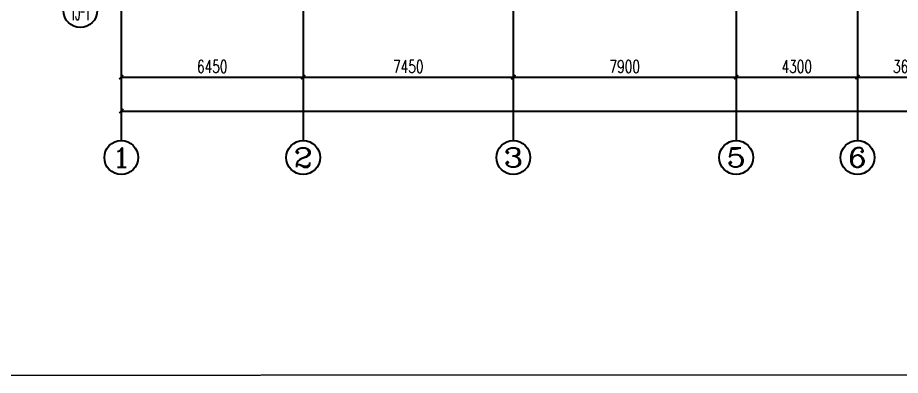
# Model space of a CAD drawing. Extents: x 290727 to 13733020, y 1731457 to 3643100.
# Drawn here: x 497639 to 528934, y 2125590 to 2138267 of the extents above; entities that cross this region are included whole.
import ezdxf
from ezdxf.enums import TextEntityAlignment as Align

# ---------------------------------------------------------------- set-up
doc = ezdxf.new("R2010")
doc.units = 0
doc.header["$LTSCALE"] = 10
doc.linetypes.add('ACAD_ISO05W100', pattern=[33, 24, -3, 0, -3, 0, -3])
doc.layers.get('0').update_dxf_attribs({"linetype": 'CONTINUOUS'})
for name, color, linetype in [('AXIS', 3, 'CONTINUOUS'), ('AXIS_TEXT', 7, 'CONTINUOUS'), ('作业图', 4, 'CONTINUOUS'), ('文字', 4, 'CONTINUOUS')]:
    doc.layers.add(name, color=color, linetype=linetype)
doc.layers.add('用地红线', color=1, linetype='CONTINUOUS', lineweight=13)
doc.layers.get('0').off()
doc.styles.add('_TCH_AXIS', font='COMPLEX', dxfattribs={"bigfont": 'GBCBIG'})
doc.styles.add('_TCH_DIM_T3', font='SIMPLEX', dxfattribs={"width": 0.705882, "bigfont": 'GBCBIG'})
doc.styles.add('COMPLEX', font='COMPLEX')
doc.dimstyles.new('_TCH_ARCH&&150', dxfattribs={"dimtxt": 446.25, "dimasz": 150, "dimexe": 375, "dimexo": 450, "dimgap": 150, "dimtad": 1, "dimdec": 0, "dimzin": 0, "dimdsep": 46, "dimtxsty": '_TCH_DIM_T3', "dimblk": 'ARCHTICK', "dimcen": 0.09, "dimclrt": 7, "dimazin": 2, "dimtfac": 1, "dimtdec": 0, "dimtix": 1, "dimtmove": 2, "dimatfit": 3, "dimfxl": 1, "dimtolj": 1, "dimtzin": 0, "dimarcsym": 0})

# ---------------------------------------------------------------- blocks, each defined once
blk = doc.blocks.new('_AXISO')
blk.add_circle((0, 0), 0.5)
at = {"layer": 'AXIS_TEXT', "style": 'COMPLEX', "width": 1.041667}
blk.add_attdef('A', text='', height=0.56, dxfattribs=at).set_placement((-0.25, -0.28), (0.25, -0.28), align=Align.FIT)
blk = doc.blocks.new('_ArchTick')
at = {"color": 0, "linetype": 'ByBlock', "const_width": 0.4}
blk.add_lwpolyline([(-0.5, -0.5), (0.5, 0.5)], dxfattribs=at)
blk = doc.blocks.new('*D99')
at = {"layer": 'AXIS', "color": 0, "linetype": 'Continuous', "lineweight": -2, "transparency": 16777216}
for p, q in [((16384, 11750), (16384, 8146)), ((235384, 11750), (235384, 8146)), ((16384, 8521), (235384, 8521))]:
    blk.add_line(p, q, dxfattribs=at)
at = {"layer": 'AXIS', "color": 0, "linetype": 'Continuous', "lineweight": -2, "transparency": 16777216, "xscale": 150, "yscale": 150, "zscale": 150, "rotation": 180}
blk.add_blockref('_ArchTick', (16384, 8521), dxfattribs=at)
at = {"layer": 'AXIS', "color": 0, "linetype": 'Continuous', "lineweight": -2, "transparency": 16777216, "xscale": 150, "yscale": 150, "zscale": 150}
blk.add_blockref('_ArchTick', (235384, 8521), dxfattribs=at)
at = {"layer": 'AXIS', "color": 7, "linetype": 'Continuous', "transparency": 16777216, "insert": (125884, 8895), "char_height": 446.2, "attachment_point": 5, "style": '_TCH_DIM_T3'}
blk.add_mtext('\\A1;219000', dxfattribs=at)
blk = doc.blocks.new('*D100')
at = {"layer": 'AXIS', "color": 0, "linetype": 'Continuous', "lineweight": -2, "transparency": 16777216}
for p, q in [((16384, 11750), (16384, 9346)), ((22834, 11750), (22834, 9346)), ((16384, 9721), (22834, 9721))]:
    blk.add_line(p, q, dxfattribs=at)
at = {"layer": 'AXIS', "color": 0, "linetype": 'Continuous', "lineweight": -2, "transparency": 16777216, "xscale": 150, "yscale": 150, "zscale": 150, "rotation": 180}
blk.add_blockref('_ArchTick', (16384, 9721), dxfattribs=at)
at = {"layer": 'AXIS', "color": 0, "linetype": 'Continuous', "lineweight": -2, "transparency": 16777216, "xscale": 150, "yscale": 150, "zscale": 150}
blk.add_blockref('_ArchTick', (22834, 9721), dxfattribs=at)
at = {"layer": 'AXIS', "color": 7, "linetype": 'Continuous', "transparency": 16777216, "insert": (19609, 10095), "char_height": 446.2, "attachment_point": 5, "style": '_TCH_DIM_T3'}
blk.add_mtext('\\A1;6450', dxfattribs=at)
blk = doc.blocks.new('*D101')
at = {"layer": 'AXIS', "color": 0, "linetype": 'Continuous', "lineweight": -2, "transparency": 16777216}
for p, q in [((22834, 11750), (22834, 9346)), ((30284, 11750), (30284, 9346)), ((22834, 9721), (30284, 9721))]:
    blk.add_line(p, q, dxfattribs=at)
at = {"layer": 'AXIS', "color": 0, "linetype": 'Continuous', "lineweight": -2, "transparency": 16777216, "xscale": 150, "yscale": 150, "zscale": 150, "rotation": 180}
blk.add_blockref('_ArchTick', (22834, 9721), dxfattribs=at)
at = {"layer": 'AXIS', "color": 0, "linetype": 'Continuous', "lineweight": -2, "transparency": 16777216, "xscale": 150, "yscale": 150, "zscale": 150}
blk.add_blockref('_ArchTick', (30284, 9721), dxfattribs=at)
at = {"layer": 'AXIS', "color": 7, "linetype": 'Continuous', "transparency": 16777216, "insert": (26559, 10095), "char_height": 446.2, "attachment_point": 5, "style": '_TCH_DIM_T3'}
blk.add_mtext('\\A1;7450', dxfattribs=at)
blk = doc.blocks.new('*D102')
at = {"layer": 'AXIS', "color": 0, "linetype": 'Continuous', "lineweight": -2, "transparency": 16777216}
for p, q in [((30284, 11750), (30284, 9346)), ((38184, 11750), (38184, 9346)), ((30284, 9721), (38184, 9721))]:
    blk.add_line(p, q, dxfattribs=at)
at = {"layer": 'AXIS', "color": 0, "linetype": 'Continuous', "lineweight": -2, "transparency": 16777216, "xscale": 150, "yscale": 150, "zscale": 150, "rotation": 180}
blk.add_blockref('_ArchTick', (30284, 9721), dxfattribs=at)
at = {"layer": 'AXIS', "color": 0, "linetype": 'Continuous', "lineweight": -2, "transparency": 16777216, "xscale": 150, "yscale": 150, "zscale": 150}
blk.add_blockref('_ArchTick', (38184, 9721), dxfattribs=at)
at = {"layer": 'AXIS', "color": 7, "linetype": 'Continuous', "transparency": 16777216, "insert": (34234, 10095), "char_height": 446.2, "attachment_point": 5, "style": '_TCH_DIM_T3'}
blk.add_mtext('\\A1;7900', dxfattribs=at)
blk = doc.blocks.new('*D103')
at = {"layer": 'AXIS', "color": 0, "linetype": 'Continuous', "lineweight": -2, "transparency": 16777216}
for p, q in [((38184, 11750), (38184, 9346)), ((42484, 11750), (42484, 9346)), ((38184, 9721), (42484, 9721))]:
    blk.add_line(p, q, dxfattribs=at)
at = {"layer": 'AXIS', "color": 0, "linetype": 'Continuous', "lineweight": -2, "transparency": 16777216, "xscale": 150, "yscale": 150, "zscale": 150, "rotation": 180}
blk.add_blockref('_ArchTick', (38184, 9721), dxfattribs=at)
at = {"layer": 'AXIS', "color": 0, "linetype": 'Continuous', "lineweight": -2, "transparency": 16777216, "xscale": 150, "yscale": 150, "zscale": 150}
blk.add_blockref('_ArchTick', (42484, 9721), dxfattribs=at)
at = {"layer": 'AXIS', "color": 7, "linetype": 'Continuous', "transparency": 16777216, "insert": (40334, 10095), "char_height": 446.2, "attachment_point": 5, "style": '_TCH_DIM_T3'}
blk.add_mtext('\\A1;4300', dxfattribs=at)
blk = doc.blocks.new('*D104')
at = {"layer": 'AXIS', "color": 0, "linetype": 'Continuous', "lineweight": -2, "transparency": 16777216}
for p, q in [((42484, 11750), (42484, 9346)), ((46084, 11750), (46084, 9346)), ((42484, 9721), (46084, 9721))]:
    blk.add_line(p, q, dxfattribs=at)
at = {"layer": 'AXIS', "color": 0, "linetype": 'Continuous', "lineweight": -2, "transparency": 16777216, "xscale": 150, "yscale": 150, "zscale": 150, "rotation": 180}
blk.add_blockref('_ArchTick', (42484, 9721), dxfattribs=at)
at = {"layer": 'AXIS', "color": 0, "linetype": 'Continuous', "lineweight": -2, "transparency": 16777216, "xscale": 150, "yscale": 150, "zscale": 150}
blk.add_blockref('_ArchTick', (46084, 9721), dxfattribs=at)
at = {"layer": 'AXIS', "color": 7, "linetype": 'Continuous', "transparency": 16777216, "insert": (44284, 10095), "char_height": 446.2, "attachment_point": 5, "style": '_TCH_DIM_T3'}
blk.add_mtext('\\A1;3600', dxfattribs=at)
blk = doc.blocks.new('A$C26CF02E8')
at = {"layer": '用地红线', "color": 1, "linetype": 'ACAD_ISO05W100', "ltscale": 0.1}
blk.add_lwpolyline([(15026, 140864), (243102, 140866), (258103, 125865), (258104, 39), (205527, 36), (8170, 25), (26, 25), (26, 10201), (25, 125862)], close=True, dxfattribs=at)
blk = doc.blocks.new('A$C55C93FC2')
at = {"layer": 'AXIS', "linetype": 'Continuous'}
for p, q in [((16384.1, 12200), (16384.1, 7471.4)), ((22834.1, 12200), (22834.1, 7471.4)), ((30284.1, 12200), (30284.1, 7471.4)), ((38184.1, 12200), (38184.1, 7471.4)), ((42484.1, 12200), (42484.1, 7471.4))]:
    blk.add_line(p, q, dxfattribs=at)
ref = blk.add_blockref('_AXISO', (16384.1, 6871.4), dxfattribs=dict(at, xscale=1200, yscale=1200, zscale=1200))
ref.add_attrib('A', '1', dxfattribs={"layer": 'AXIS_TEXT', "linetype": 'Continuous', "height": 678.8, "style": '_TCH_AXIS', "width": 2.333333}).set_placement((16044.7, 6532), (16723.5, 6532), align=Align.FIT)
ref = blk.add_blockref('_AXISO', (22834.1, 6871.4), dxfattribs=dict(at, xscale=1200, yscale=1200, zscale=1200))
ref.add_attrib('A', '2', dxfattribs={"layer": 'AXIS_TEXT', "linetype": 'Continuous', "height": 678.8, "style": '_TCH_AXIS', "width": 1.5}).set_placement((22494.7, 6532), (23173.5, 6532), align=Align.FIT)
ref = blk.add_blockref('_AXISO', (30284.1, 6871.4), dxfattribs=dict(at, xscale=1200, yscale=1200, zscale=1200))
ref.add_attrib('A', '3', dxfattribs={"layer": 'AXIS_TEXT', "linetype": 'Continuous', "height": 678.8, "style": '_TCH_AXIS', "width": 1.5}).set_placement((29944.7, 6532), (30623.5, 6532), align=Align.FIT)
ref = blk.add_blockref('_AXISO', (38184.1, 6871.4), dxfattribs=dict(at, xscale=1200, yscale=1200, zscale=1200))
ref.add_attrib('A', '5', dxfattribs={"layer": 'AXIS_TEXT', "linetype": 'Continuous', "height": 678.8, "style": '_TCH_AXIS', "width": 1.5}).set_placement((37844.7, 6532), (38523.5, 6532), align=Align.FIT)
ref = blk.add_blockref('_AXISO', (42484.1, 6871.4), dxfattribs=dict(at, xscale=1200, yscale=1200, zscale=1200))
ref.add_attrib('A', '6', dxfattribs={"layer": 'AXIS_TEXT', "linetype": 'Continuous', "height": 678.8, "style": '_TCH_AXIS', "width": 1.5}).set_placement((42144.7, 6532), (42823.5, 6532), align=Align.FIT)
for p1, p2, distance, picture, middle in [((16384.1, 12200), (235384.4, 12200), -3678.6, '*D99', (125884.3, 8894.5)), ((16384.1, 12200), (22834.1, 12200), -2478.6, '*D100', (19609.1, 10094.5)), ((22834.1, 12200), (30284.1, 12200), -2478.6, '*D101', (26559.1, 10094.5)), ((30284.1, 12200), (38184.1, 12200), -2478.6, '*D102', (34234.1, 10094.5)), ((38184.1, 12200), (42484.1, 12200), -2478.6, '*D103', (40334.1, 10094.5)), ((42484.1, 12200), (46084.1, 12200), -2478.6, '*D104', (44284.1, 10094.5))]:
    dim = blk.add_aligned_dim(p1=p1, p2=p2, distance=distance, dimstyle='_TCH_ARCH&&150', dxfattribs=at)
    dim.commit()
    dim.dimension.update_dxf_attribs({"geometry": picture, "text_midpoint": middle})
blk = doc.blocks.new('车库建筑作业图')
at = {"layer": '用地红线', "color": 1, "linetype": 'ACAD_ISO05W100', "ltscale": 0.1}
blk.add_lwpolyline([(505574, 2266429), (733650, 2266431), (748651, 2251430), (748652, 2125604), (696075, 2125601), (498718, 2125590), (490574, 2125590), (490574, 2135766), (490573, 2251427)], close=True, dxfattribs=at)
at = {"layer": 'AXIS'}
ref = blk.add_blockref('_AXISO', (499862, 2138518), dxfattribs=dict(at, xscale=1200, yscale=1200, zscale=1200))
ref.add_attrib('A', '13-1', dxfattribs={"layer": 'AXIS_TEXT', "height": 678.8, "style": '_TCH_AXIS', "width": 0.304348}).set_placement((499523, 2138178), (500202, 2138178), align=Align.FIT)
at = {"layer": '文字', "linetype": 'Continuous'}
for name, p in [('A$C26CF02E8', (490548, 2125565)), ('A$C55C93FC2', (484928, 2126437))]:
    blk.add_blockref(name, p, dxfattribs=at)

msp = doc.modelspace()

# ---------------------------------------------------------------- block references
at = {"layer": '作业图', "linetype": 'Continuous'}
msp.add_blockref('车库建筑作业图', (0, 0), dxfattribs=at)

doc.saveas('drawing.dxf')
